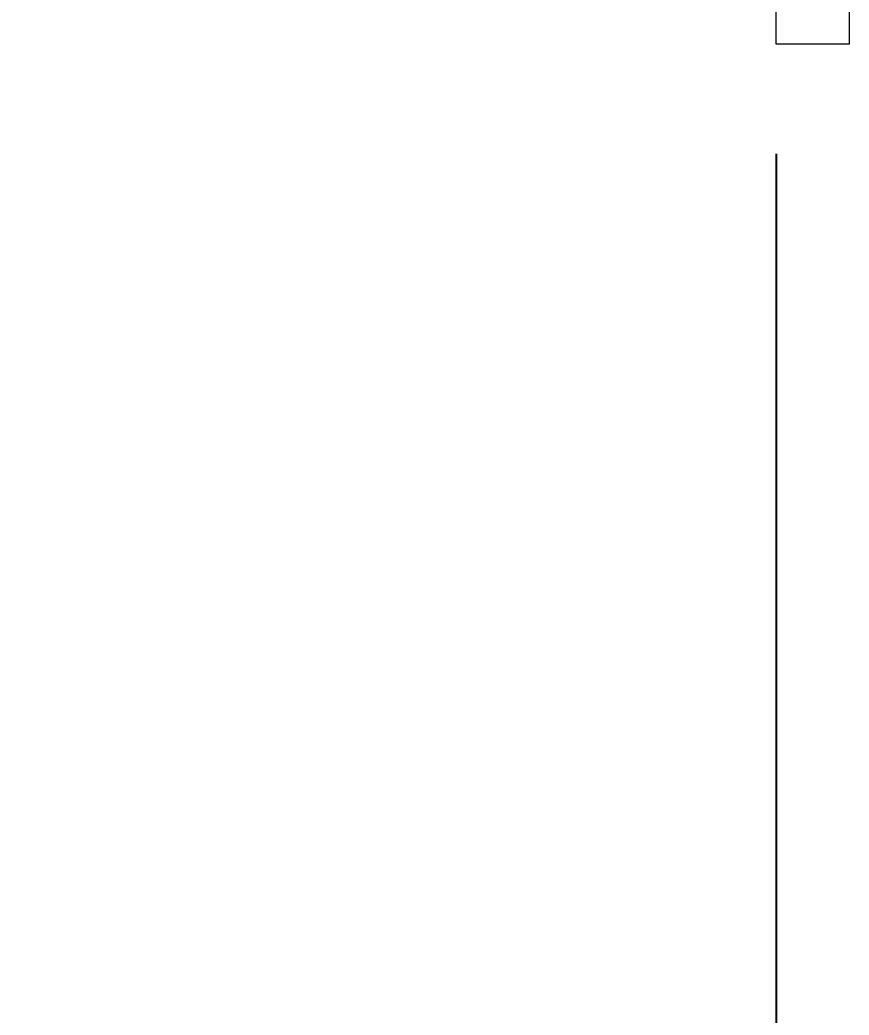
# Model space of a CAD drawing. Extents: x 104.2 to 172.2, y 134.1 to 160.6.
# Drawn here: x 145.532 to 148.368, y 137.743 to 141.148 of the extents above; entities that cross this region are included whole.
import ezdxf

# ---------------------------------------------------------------- set-up
doc = ezdxf.new("R2010")
doc.units = 0
doc.header["$LTSCALE"] = 0.5
doc.header["$MEASUREMENT"] = 0
doc.layers.get('0').update_dxf_attribs({"linetype": 'CONTINUOUS'})
doc.layers.get('DEFPOINTS').update_dxf_attribs({"linetype": 'CONTINUOUS'})
doc.layers.add('AM_5', color=3, linetype='CONTINUOUS', lineweight=15)
doc.styles.add('pamphlet', font='segoeui.ttf', dxfattribs={"height": 0.5})
doc.dimstyles.new('PAMPHLET$0', dxfattribs={"dimtxt": 0.5, "dimasz": 1.5, "dimexe": 0.1875, "dimexo": 0.375, "dimgap": 0.09375, "dimtad": 0, "dimtih": 1, "dimtoh": 1, "dimdec": 4, "dimzin": 0, "dimdsep": 46, "dimlunit": 4, "dimtxsty": 'pamphlet', "dimblk1": 'BFL', "dimblk2": 'BFL', "dimsah": 1, "dimcen": -0.09375, "dimadec": 0, "dimazin": 0, "dimtfac": 1, "dimtdec": 4, "dimtofl": 0, "dimtmove": 0, "dimatfit": 1, "dimldrblk": 'BFL', "dimfxl": 0, "dimtolj": 1, "dimtzin": 0, "dimarcsym": 0})

# ---------------------------------------------------------------- blocks, each defined once
blk = doc.blocks.new('BFL')
for p, q in [((-1.0798, 0.0014), (-1.0801, -0.2487)), ((0, 0), (-1.0801, -0.2487)), ((0, 0), (-1.0798, 0.0014)), ((-0.1414, -0.0326), (-1.0799, -0.0314)), ((-0.2827, -0.0651), (-1.0799, -0.0641)), ((-0.5655, -0.1302), (-1.08, -0.1295)), ((-0.4241, -0.0977), (-1.0799, -0.0968)), ((-0.7068, -0.1628), (-1.08, -0.1623)), ((-0.8482, -0.1953), (-1.0801, -0.195)), ((-0.9896, -0.2279), (-1.0801, -0.2277))]:
    blk.add_line(p, q)
blk = doc.blocks.new('*D76')
at = {"layer": 'AM_5', "color": 0, "lineweight": -2, "ltscale": 0.75, "transparency": 16777216}
for p, q in [((107.4546, 140.6899), (107.4546, 136.0156)), ((148.1185, 140.6899), (148.1185, 136.0156)), ((108.2046, 136.2031), (126.6356, 136.2031)), ((147.3685, 136.2031), (128.9375, 136.2031))]:
    blk.add_line(p, q, dxfattribs=at)
at = {"layer": 'DEFPOINTS', "color": 0, "ltscale": 0.75, "transparency": 16777216}
for p in [(107.4546, 141.0649), (148.1185, 141.0649), (107.4546, 136.2031)]:
    blk.add_point(p, dxfattribs=at)
at = {"layer": 'AM_5', "color": 0, "lineweight": -2, "ltscale": 0.75, "transparency": 16777216, "xscale": 0.75, "yscale": 0.75, "zscale": 0.75, "rotation": 180}
blk.add_blockref('BFL', (107.4546, 136.2031), dxfattribs=at)
at = {"layer": 'AM_5', "color": 0, "lineweight": -2, "ltscale": 0.75, "transparency": 16777216, "xscale": 0.75, "yscale": 0.75, "zscale": 0.75}
blk.add_blockref('BFL', (148.1185, 136.2031), dxfattribs=at)
at = {"layer": 'AM_5', "color": 0, "ltscale": 0.75, "transparency": 16777216, "insert": (127.7865, 136.2031), "char_height": 0.5, "attachment_point": 5, "style": 'pamphlet'}
blk.add_mtext('\\A1;3\'-4{\\H1.000000x;\\S11/16;}"', dxfattribs=at)

msp = doc.modelspace()

# ---------------------------------------------------------------- linework, layer by layer
at = {"layer": 'AM_5', "color": 0, "ltscale": 0.75}
msp.add_lwpolyline([(148.36848, 141.06489), (148.11848, 141.06489), (148.11848, 147.06489), (148.36848, 147.06489)], close=True, dxfattribs=at)

# ---------------------------------------------------------------- dimensions: what is measured, and where the dimension line sits
dim = msp.add_linear_dim(base=(107.45458, 136.20306), p1=(148.11848, 141.06489), p2=(107.45458, 141.06489), angle=0, dimstyle='PAMPHLET$0', override={"dimasz": 0.75}, dxfattribs=at)
dim.commit()
dim.dimension.update_dxf_attribs({"geometry": '*D76', "text_midpoint": (127.78653, 136.20306)})

doc.saveas('drawing.dxf')
